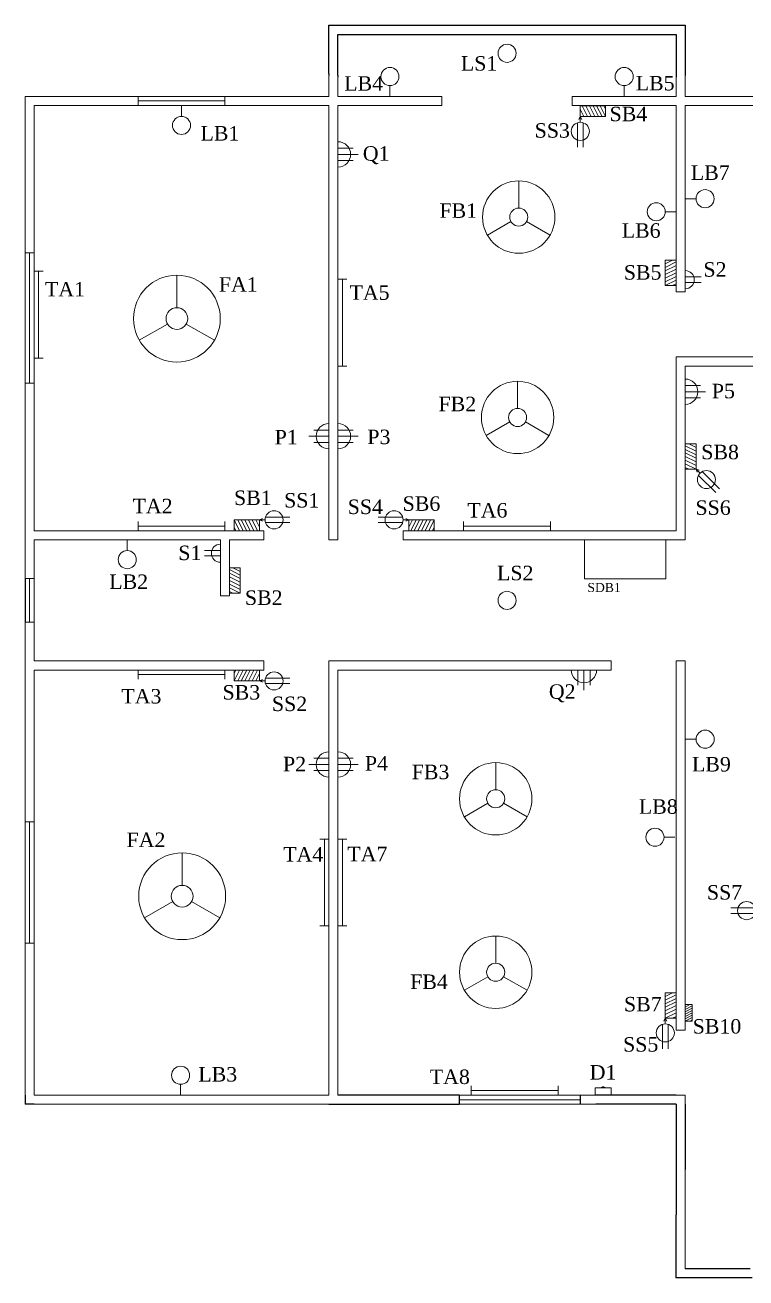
# Model space of a CAD drawing. Header units: inches. Extents: x 59 to 165, y 20 to 92.
# Drawn here: x 58.7 to 98.6, y 20.2 to 89.5 of the extents above; entities that cross this region are included whole.
import ezdxf

# ---------------------------------------------------------------- set-up
doc = ezdxf.new("R2010")
doc.units = ezdxf.units.IN
doc.header["$MEASUREMENT"] = 0
doc.linetypes.add('DASHED2', pattern=[0.375, 0.25, -0.125])
doc.layers.add('FandF', color=3, linetype='Continuous', lineweight=13)
doc.layers.add('name', color=3, linetype='Continuous', lineweight=13)

msp = doc.modelspace()

# ---------------------------------------------------------------- linework, layer by layer
for p, q in [((75.497, 86.756), (75.497, 89.451)), ((75.497, 89.451), (94.697, 89.451)), ((94.697, 89.451), (95.197, 89.451)), ((95.167, 89.451), (95.197, 89.451)), ((95.197, 89.451), (95.197, 86.665)), ((75.997, 86.665), (75.997, 88.93)), ((75.997, 88.93), (94.657, 88.93)), ((94.657, 88.93), (94.697, 88.93)), ((94.697, 88.93), (94.697, 86.574)), ((75.497, 86.756), (75.497, 86.665)), ((75.997, 86.665), (75.997, 86.574)), ((75.997, 86.574), (75.997, 86.574)), ((75.997, 86.574), (75.997, 86.574)), ((58.697, 58.856), (58.697, 56.456)), ((58.697, 30.306), (58.697, 29.806)), ((59.197, 29.806), (58.697, 29.806)), ((75.497, 29.806), (75.997, 29.806)), ((82.697, 30.306), (75.997, 30.306)), ((75.997, 29.806), (82.697, 29.806)), ((82.697, 30.306), (82.697, 29.806)), ((89.397, 30.306), (89.397, 29.806)), ((94.697, 30.306), (90.254, 30.306)), ((94.697, 29.806), (90.254, 29.806)), ((94.697, 29.806), (94.697, 23.691)), ((95.197, 29.806), (95.197, 26.206)), ((94.684, 23.691), (94.684, 20.206)), ((95.197, 20.206), (94.684, 20.206)), ((98.797, 20.706), (95.197, 20.706)), ((98.897, 20.206), (95.197, 20.206))]:
    msp.add_line(p, q)
at = {"linetype": 'Continuous', "lineweight": 13}
for p, q in [((75.497, 85.506), (75.497, 86.665)), ((75.997, 86.574), (75.997, 85.506)), ((94.697, 86.574), (94.697, 85.506)), ((95.197, 85.506), (95.197, 86.665)), ((58.697, 76.856), (58.697, 85.506)), ((58.697, 85.506), (58.697, 85.506)), ((69.747, 85.506), (75.497, 85.506)), ((75.997, 85.506), (81.747, 85.506)), ((88.947, 85.506), (94.697, 85.506)), ((95.197, 85.506), (104.797, 85.506)), ((59.197, 85.006), (59.197, 76.856)), ((94.697, 74.706), (94.697, 74.806)), ((94.697, 71.106), (95.197, 71.106)), ((58.697, 69.656), (58.697, 58.856)), ((59.197, 61.506), (59.197, 69.656)), ((59.197, 61.006), (59.197, 58.856)), ((71.797, 61.506), (71.897, 61.506)), ((71.897, 61.006), (71.797, 61.006)), ((79.697, 61.506), (79.597, 61.506)), ((79.597, 61.506), (79.597, 61.381)), ((79.597, 61.256), (79.597, 61.381)), ((79.597, 61.256), (79.597, 61.131)), ((79.597, 61.131), (79.597, 61.006)), ((79.597, 61.006), (79.697, 61.006)), ((95.197, 61.006), (95.197, 61.506)), ((69.497, 57.906), (69.497, 58.006)), ((69.997, 57.906), (69.497, 57.906)), ((69.997, 58.006), (69.997, 57.906)), ((58.697, 53.606), (58.697, 56.456)), ((59.197, 54.306), (59.197, 55.902)), ((71.797, 54.306), (71.897, 54.306)), ((71.897, 53.806), (71.897, 54.306)), ((90.997, 54.306), (91.097, 54.306)), ((91.097, 54.306), (91.097, 53.806)), ((94.697, 54.306), (94.697, 53.806)), ((58.697, 45.406), (58.697, 53.606)), ((71.897, 53.806), (71.797, 53.806)), ((90.604, 53.806), (90.504, 53.806)), ((95.197, 39.406), (95.197, 53.106)), ((58.697, 38.706), (58.697, 30.306)), ((59.197, 30.306), (59.197, 38.706)), ((95.197, 38.706), (95.197, 34.006)), ((94.697, 33.906), (94.697, 34.006)), ((95.197, 34.006), (95.197, 33.906)), ((95.197, 33.906), (94.697, 33.906)), ((95.197, 30.306), (94.697, 30.306)), ((95.197, 29.806), (95.184, 29.806)), ((95.197, 26.106), (95.197, 26.206)), ((95.197, 21.406), (95.197, 26.106))]:
    msp.add_line(p, q, dxfattribs=at)
at = {"lineweight": 13}
for p, q in [((64.947, 85.506), (58.697, 85.506)), ((64.947, 85.006), (64.947, 85.506)), ((64.947, 85.506), (69.747, 85.506)), ((69.747, 85.256), (64.947, 85.256)), ((69.747, 85.006), (69.747, 85.506)), ((81.747, 85.006), (81.747, 85.506)), ((88.947, 85.381), (88.947, 85.506)), ((88.947, 85.256), (88.947, 85.381)), ((88.947, 85.131), (88.947, 85.256)), ((64.947, 85.006), (59.197, 85.006)), ((69.747, 85.006), (64.947, 85.006)), ((75.497, 85.006), (69.497, 85.006)), ((75.497, 85.006), (75.497, 61.006)), ((81.747, 85.006), (75.997, 85.006)), ((75.997, 85.006), (75.997, 61.006)), ((88.947, 85.006), (88.947, 85.131)), ((94.697, 85.006), (88.947, 85.006)), ((94.697, 74.706), (94.697, 85.006)), ((95.197, 74.706), (95.197, 85.006)), ((95.197, 85.006), (104.297, 85.006)), ((75.997, 81.603), (75.997, 83.003)), ((59.197, 76.856), (58.697, 76.856)), ((58.697, 76.856), (58.697, 69.656)), ((58.947, 69.656), (58.947, 76.856)), ((59.197, 76.856), (59.197, 69.656)), ((94.697, 75.061), (94.697, 76.461)), ((95.197, 75.902), (95.197, 76.402)), ((95.197, 75.902), (95.197, 75.402)), ((95.197, 74.706), (94.697, 74.706)), ((94.697, 61.506), (94.697, 71.106)), ((95.197, 71.106), (94.697, 71.106)), ((104.297, 71.106), (95.197, 71.106)), ((95.197, 61.006), (95.197, 70.606)), ((105.747, 70.606), (95.197, 70.606)), ((59.197, 69.656), (58.697, 69.656)), ((75.497, 69.513), (75.497, 68.513)), ((75.997, 69.513), (75.997, 68.513)), ((75.497, 66.029), (75.497, 67.429)), ((75.997, 66.029), (75.997, 67.429)), ((75.997, 64.696), (75.997, 65.396)), ((59.197, 61.506), (71.897, 61.506)), ((59.197, 61.006), (69.497, 61.006)), ((69.497, 61.006), (69.497, 57.906)), ((69.997, 61.006), (71.897, 61.006)), ((69.997, 61.006), (69.997, 57.906)), ((71.655, 61.506), (70.255, 61.506)), ((71.897, 61.006), (71.897, 61.506)), ((75.497, 61.006), (75.997, 61.006)), ((79.597, 61.506), (94.697, 61.506)), ((79.597, 61.006), (95.197, 61.006)), ((79.914, 61.506), (81.314, 61.506)), ((91.529, 61.506), (92.329, 61.506)), ((69.497, 58.779), (69.497, 59.279)), ((69.997, 59.456), (69.997, 58.056)), ((58.697, 58.856), (59.197, 58.856)), ((58.947, 56.456), (58.947, 58.856)), ((59.197, 58.856), (59.197, 56.456)), ((69.497, 58.779), (69.497, 58.279)), ((58.697, 56.456), (59.197, 56.456)), ((59.197, 56.456), (59.197, 55.902)), ((59.197, 54.306), (71.897, 54.306)), ((75.497, 54.306), (75.497, 30.306)), ((75.497, 54.306), (75.997, 54.306)), ((75.497, 53.606), (75.497, 54.106)), ((75.997, 54.306), (91.097, 54.306)), ((94.697, 54.306), (94.697, 33.906)), ((94.697, 54.306), (95.197, 54.306)), ((95.197, 54.306), (95.197, 53.606)), ((59.197, 53.806), (71.897, 53.806)), ((59.197, 53.806), (59.197, 45.406)), ((75.997, 53.806), (91.097, 53.806)), ((75.997, 53.806), (75.997, 30.306)), ((91.097, 53.806), (91.097, 53.806)), ((94.697, 53.606), (94.697, 53.806)), ((95.197, 53.606), (95.197, 53.106)), ((75.997, 52.025), (75.997, 51.225)), ((59.197, 45.406), (58.697, 45.406)), ((58.697, 45.406), (58.697, 38.706)), ((58.947, 38.706), (58.947, 45.406)), ((59.197, 45.406), (59.197, 38.706)), ((95.197, 39.406), (95.197, 38.706)), ((59.197, 38.706), (58.697, 38.706)), ((59.197, 30.306), (75.497, 30.306)), ((59.197, 29.806), (75.497, 29.806)), ((89.397, 30.306), (82.697, 30.306)), ((82.697, 30.056), (89.397, 30.056)), ((89.397, 29.806), (82.697, 29.806)), ((90.254, 30.306), (89.354, 30.306)), ((90.254, 29.806), (89.354, 29.806)), ((95.197, 20.706), (95.197, 21.406))]:
    msp.add_line(p, q, dxfattribs=at)
at = {"linetype": 'DASHED2', "lineweight": 13}
for p, q in [((58.697, 56.456), (58.697, 58.856)), ((59.197, 56.456), (59.197, 58.856))]:
    msp.add_line(p, q, dxfattribs=at)
at = {"lineweight": 13, "ltscale": 0.7}
msp.add_line((95.197, 30.306), (95.197, 29.806), dxfattribs=at)
at = {"layer": 'FandF', "lineweight": 13}
for p, q in [((78.872, 86.107), (78.872, 85.506)), ((91.822, 86.107), (91.822, 85.506)), ((67.347, 84.406), (67.347, 85.006)), ((89.597, 84.39), (89.397, 84.795)), ((89.797, 84.39), (89.501, 84.99)), ((89.997, 84.39), (89.701, 84.99)), ((90.197, 84.39), (89.901, 84.99)), ((90.397, 84.39), (90.101, 84.99)), ((90.597, 84.39), (90.301, 84.99)), ((90.797, 84.39), (90.501, 84.99)), ((90.797, 84.795), (90.701, 84.99)), ((90.797, 84.99), (90.797, 84.39)), ((89.247, 84.054), (89.247, 82.704)), ((89.397, 84.39), (89.318, 84.227)), ((89.597, 84.39), (89.397, 84.39)), ((89.397, 84.077), (89.397, 84.39)), ((89.397, 84.39), (89.476, 84.227)), ((89.547, 84.054), (89.547, 82.704)), ((89.797, 84.39), (89.597, 84.39)), ((89.997, 84.39), (89.797, 84.39)), ((90.197, 84.39), (89.997, 84.39)), ((90.397, 84.39), (90.197, 84.39)), ((90.597, 84.39), (90.397, 84.39)), ((90.797, 84.39), (90.597, 84.39)), ((75.997, 82.644), (76.836, 82.644)), ((75.997, 82.303), (77.116, 82.303)), ((75.997, 81.962), (76.836, 81.962)), ((95.798, 79.856), (95.197, 79.856)), ((94.096, 79.131), (94.697, 79.131)), ((94.097, 76.261), (94.097, 76.461)), ((94.097, 76.261), (94.503, 76.461)), ((94.697, 76.461), (94.097, 76.461)), ((94.097, 76.061), (94.697, 76.357)), ((94.097, 76.061), (94.097, 76.261)), ((59.447, 75.843), (59.197, 75.843)), ((59.447, 75.843), (59.447, 71.043)), ((59.697, 75.843), (59.447, 75.843)), ((94.097, 75.861), (94.697, 76.157)), ((94.097, 75.861), (94.097, 76.061)), ((94.097, 75.661), (94.697, 75.957)), ((94.097, 75.661), (94.097, 75.861)), ((94.097, 75.461), (94.697, 75.757)), ((94.097, 75.461), (94.097, 75.661)), ((94.097, 75.261), (94.697, 75.557)), ((95.197, 75.527), (96.07, 75.527)), ((75.997, 75.406), (76.247, 75.406)), ((76.247, 75.406), (76.247, 70.606)), ((76.247, 75.406), (76.497, 75.406)), ((94.097, 75.261), (94.097, 75.461)), ((94.097, 75.061), (94.697, 75.357)), ((94.097, 75.061), (94.097, 75.261)), ((94.697, 75.061), (94.097, 75.061)), ((94.503, 75.061), (94.697, 75.157)), ((95.197, 75.227), (96.07, 75.227)), ((59.447, 71.043), (59.197, 71.043)), ((59.697, 71.043), (59.447, 71.043)), ((75.997, 70.606), (76.247, 70.606)), ((76.247, 70.606), (76.497, 70.606)), ((95.197, 69.53), (96.036, 69.53)), ((95.197, 69.189), (96.316, 69.189)), ((95.197, 68.848), (96.036, 68.848)), ((75.497, 66.729), (74.378, 66.729)), ((75.497, 67.07), (74.658, 67.07)), ((75.997, 67.07), (76.836, 67.07)), ((75.997, 66.729), (77.116, 66.729)), ((75.497, 66.388), (74.658, 66.388)), ((75.997, 66.388), (76.836, 66.388)), ((95.797, 66.306), (95.197, 66.306)), ((95.797, 65.906), (95.197, 66.202)), ((95.797, 65.706), (95.197, 66.002)), ((95.797, 65.506), (95.197, 65.802)), ((95.797, 66.106), (95.391, 66.306)), ((95.797, 66.106), (95.797, 66.306)), ((95.797, 65.906), (95.797, 66.106)), ((95.797, 65.706), (95.797, 65.906)), ((95.797, 65.306), (95.197, 65.602)), ((95.797, 65.106), (95.197, 65.402)), ((95.797, 64.906), (95.197, 65.202)), ((95.797, 65.506), (95.797, 65.706)), ((95.797, 65.306), (95.797, 65.506)), ((95.797, 65.106), (95.797, 65.306)), ((95.797, 64.906), (95.797, 65.106)), ((95.391, 64.906), (95.197, 65.002)), ((95.197, 64.906), (95.797, 64.906)), ((96.018, 64.686), (95.797, 64.906)), ((95.797, 64.906), (95.968, 64.847)), ((95.797, 64.906), (95.856, 64.736)), ((95.928, 64.563), (96.883, 63.609)), ((96.14, 64.775), (97.095, 63.821)), ((64.947, 62.006), (64.947, 61.756)), ((69.747, 61.756), (64.947, 61.756)), ((64.947, 61.756), (64.947, 61.506)), ((69.747, 62.006), (69.747, 61.756)), ((69.747, 61.756), (69.747, 61.506)), ((70.255, 62.106), (70.455, 62.106)), ((70.255, 61.506), (70.255, 62.106)), ((70.255, 62.106), (70.551, 61.506)), ((70.255, 61.701), (70.351, 61.506)), ((70.455, 62.106), (70.655, 62.106)), ((70.455, 62.106), (70.751, 61.506)), ((70.655, 62.106), (70.855, 62.106)), ((70.655, 62.106), (70.951, 61.506)), ((70.855, 62.106), (71.055, 62.106)), ((70.855, 62.106), (71.151, 61.506)), ((71.055, 62.106), (71.255, 62.106)), ((71.055, 62.106), (71.351, 61.506)), ((71.255, 62.106), (71.455, 62.106)), ((71.255, 62.106), (71.551, 61.506)), ((71.455, 62.106), (71.655, 62.106)), ((71.455, 62.106), (71.655, 61.701)), ((71.655, 62.106), (71.818, 62.185)), ((71.655, 62.106), (71.655, 61.506)), ((71.967, 62.106), (71.655, 62.106)), ((71.655, 62.106), (71.818, 62.028)), ((71.99, 62.256), (73.341, 62.256)), ((71.99, 61.956), (73.341, 61.956)), ((79.579, 62.256), (78.229, 62.256)), ((79.579, 61.956), (78.229, 61.956)), ((79.602, 62.106), (79.914, 62.106)), ((79.914, 62.106), (79.752, 62.185)), ((79.914, 62.106), (79.752, 62.028)), ((80.114, 62.106), (79.914, 62.106)), ((79.914, 62.106), (79.914, 61.506)), ((80.114, 62.106), (79.914, 61.701)), ((80.314, 62.106), (80.019, 61.506)), ((80.314, 62.106), (80.114, 62.106)), ((80.514, 62.106), (80.219, 61.506)), ((80.514, 62.106), (80.314, 62.106)), ((80.714, 62.106), (80.419, 61.506)), ((80.714, 62.106), (80.514, 62.106)), ((80.914, 62.106), (80.619, 61.506)), ((80.914, 62.106), (80.714, 62.106)), ((81.114, 62.106), (80.819, 61.506)), ((81.114, 62.106), (80.914, 62.106)), ((81.314, 62.106), (81.019, 61.506)), ((81.314, 62.106), (81.114, 62.106)), ((81.314, 61.701), (81.219, 61.506)), ((81.314, 61.506), (81.314, 62.106)), ((82.947, 62.006), (82.947, 61.756)), ((87.747, 61.756), (82.947, 61.756)), ((82.947, 61.756), (82.947, 61.506)), ((87.747, 62.006), (87.747, 61.756)), ((87.747, 61.756), (87.747, 61.506)), ((64.347, 60.406), (64.347, 61.006)), ((69.497, 60.408), (68.624, 60.408)), ((69.497, 60.108), (68.624, 60.108)), ((70.597, 59.456), (69.997, 59.456)), ((70.597, 59.056), (69.997, 59.352)), ((70.597, 58.856), (69.997, 59.152)), ((70.597, 58.656), (69.997, 58.952)), ((70.597, 59.256), (70.191, 59.456)), ((70.597, 59.256), (70.597, 59.456)), ((70.597, 59.056), (70.597, 59.256)), ((70.597, 58.856), (70.597, 59.056)), ((70.597, 58.456), (69.997, 58.752)), ((70.597, 58.256), (69.997, 58.552)), ((70.597, 58.056), (69.997, 58.352)), ((70.597, 58.656), (70.597, 58.856)), ((70.597, 58.456), (70.597, 58.656)), ((70.597, 58.256), (70.597, 58.456)), ((70.597, 58.056), (70.597, 58.256)), ((70.191, 58.056), (69.997, 58.152)), ((69.997, 58.056), (70.597, 58.056)), ((64.947, 53.556), (64.947, 53.806)), ((69.747, 53.556), (64.947, 53.556)), ((64.947, 53.306), (64.947, 53.556)), ((69.747, 53.556), (69.747, 53.806)), ((69.747, 53.306), (69.747, 53.556)), ((70.255, 53.806), (70.255, 53.206)), ((70.255, 53.206), (70.551, 53.806)), ((70.255, 53.612), (70.351, 53.806)), ((70.455, 53.206), (70.751, 53.806)), ((70.655, 53.206), (70.951, 53.806)), ((70.855, 53.206), (71.151, 53.806)), ((71.055, 53.206), (71.351, 53.806)), ((71.255, 53.206), (71.551, 53.806)), ((71.455, 53.206), (71.655, 53.612)), ((71.655, 53.206), (71.655, 53.806)), ((71.99, 53.356), (73.341, 53.356)), ((89.256, 53.806), (89.256, 52.968)), ((89.597, 53.806), (89.597, 52.687)), ((89.938, 53.806), (89.938, 52.968)), ((70.255, 53.206), (70.455, 53.206)), ((70.455, 53.206), (70.655, 53.206)), ((70.655, 53.206), (70.855, 53.206)), ((70.855, 53.206), (71.055, 53.206)), ((71.055, 53.206), (71.255, 53.206)), ((71.255, 53.206), (71.455, 53.206)), ((71.455, 53.206), (71.655, 53.206)), ((71.655, 53.206), (71.818, 53.285)), ((71.967, 53.206), (71.655, 53.206)), ((71.655, 53.206), (71.818, 53.128)), ((71.99, 53.056), (73.341, 53.056)), ((95.8, 49.983), (95.2, 49.983)), ((75.497, 48.584), (74.378, 48.584)), ((75.497, 48.925), (74.658, 48.925)), ((75.997, 48.925), (76.836, 48.925)), ((75.997, 48.584), (77.116, 48.584)), ((75.497, 48.243), (74.658, 48.243)), ((75.997, 48.243), (76.836, 48.243)), ((75.247, 44.461), (74.997, 44.461)), ((75.247, 39.661), (75.247, 44.461)), ((75.497, 44.461), (75.247, 44.461)), ((75.997, 44.461), (76.247, 44.461)), ((76.247, 39.661), (76.247, 44.461)), ((76.247, 44.461), (76.497, 44.461)), ((94.026, 44.563), (94.627, 44.563)), ((99.069, 40.656), (97.719, 40.656)), ((99.069, 40.356), (97.719, 40.356)), ((75.247, 39.661), (74.997, 39.661)), ((75.497, 39.661), (75.247, 39.661)), ((75.997, 39.661), (76.247, 39.661)), ((76.247, 39.661), (76.497, 39.661)), ((94.097, 35.763), (94.097, 35.963)), ((94.097, 35.763), (94.503, 35.963)), ((94.697, 35.963), (94.097, 35.963)), ((94.097, 35.563), (94.697, 35.858)), ((94.097, 35.563), (94.097, 35.763)), ((94.097, 35.363), (94.697, 35.658)), ((94.097, 35.363), (94.097, 35.563)), ((94.097, 35.163), (94.697, 35.458)), ((94.097, 35.163), (94.097, 35.363)), ((94.097, 34.963), (94.697, 35.258)), ((94.097, 34.963), (94.097, 35.163)), ((94.097, 34.763), (94.697, 35.058)), ((94.097, 34.763), (94.097, 34.963)), ((94.097, 34.563), (94.697, 34.858)), ((94.097, 34.563), (94.097, 34.763)), ((94.503, 34.563), (94.697, 34.658)), ((95.197, 35.18), (95.461, 35.31)), ((95.587, 35.31), (95.197, 35.31)), ((95.197, 35.05), (95.587, 35.243)), ((95.197, 34.92), (95.587, 35.113)), ((95.197, 34.79), (95.587, 34.983)), ((95.197, 34.66), (95.587, 34.853)), ((95.197, 34.53), (95.587, 34.723)), ((93.947, 34.227), (93.947, 32.877)), ((94.097, 34.563), (94.018, 34.4)), ((94.697, 34.563), (94.097, 34.563)), ((94.097, 34.25), (94.097, 34.563)), ((94.097, 34.563), (94.176, 34.4)), ((94.247, 34.227), (94.247, 32.877)), ((95.197, 34.4), (95.587, 34.593)), ((95.587, 34.4), (95.197, 34.4)), ((95.461, 34.4), (95.587, 34.463)), ((67.298, 30.907), (67.298, 30.306)), ((83.367, 30.571), (83.367, 30.821)), ((88.167, 30.571), (83.367, 30.571)), ((83.367, 30.321), (83.367, 30.571)), ((88.167, 30.571), (88.167, 30.821)), ((88.167, 30.321), (88.167, 30.571)), ((90.211, 30.306), (90.211, 30.706)), ((90.211, 30.706), (91.111, 30.706)), ((91.111, 30.706), (90.511, 30.706)), ((91.111, 30.706), (91.111, 30.306))]:
    msp.add_line(p, q, dxfattribs=at)
at = {"layer": 'FandF'}
for p, q in [((90.797, 84.99), (89.397, 84.99)), ((85.993, 79.338), (85.993, 80.838)), ((85.56, 78.588), (84.261, 77.838)), ((86.426, 78.588), (87.725, 77.838)), ((67.091, 73.828), (67.091, 75.628)), ((66.572, 72.928), (65.013, 72.028)), ((67.611, 72.928), (69.17, 72.028)), ((85.93, 68.263), (85.93, 69.763)), ((85.497, 67.513), (84.197, 66.763)), ((86.363, 67.513), (87.662, 66.763)), ((84.718, 47.188), (84.718, 48.688)), ((84.285, 46.438), (82.986, 45.688)), ((85.151, 46.438), (86.45, 45.688)), ((67.384, 41.903), (67.384, 43.703)), ((66.864, 41.003), (65.305, 40.103)), ((67.904, 41.003), (69.462, 40.103)), ((84.718, 37.603), (84.718, 39.103)), ((84.285, 36.853), (82.986, 36.103)), ((85.151, 36.853), (86.45, 36.103))]:
    msp.add_line(p, q, dxfattribs=at)
at = {"layer": 'FandF', "lineweight": 13, "ltscale": 0.7}
for p, q in [((89.629, 61.006), (89.629, 58.852)), ((94.129, 58.852), (94.129, 61.006)), ((89.629, 58.852), (94.129, 58.852)), ((95.587, 35.31), (95.587, 34.4))]:
    msp.add_line(p, q, dxfattribs=at)
at = {"layer": 'FandF', "lineweight": 13}
for centre in [(85.347, 87.891), (78.872, 86.607), (91.822, 86.607), (67.347, 83.906), (89.397, 83.577), (96.298, 79.856), (93.596, 79.131), (96.371, 64.332), (72.467, 62.106), (79.102, 62.106), (64.347, 59.906), (85.347, 57.656), (72.467, 53.206), (96.3, 49.983), (93.526, 44.563), (98.592, 40.506), (94.097, 33.75), (67.298, 31.407)]:
    msp.add_circle(centre, 0.5, dxfattribs=at)
at = {"layer": 'FandF'}
for centre, radius in [((85.993, 78.838), 2), ((85.993, 78.838), 0.5), ((67.091, 73.228), 2.4), ((67.091, 73.228), 0.6), ((85.93, 67.763), 2), ((85.93, 67.763), 0.5), ((84.718, 46.688), 2), ((84.718, 46.688), 0.5), ((67.384, 41.303), 2.4), ((67.384, 41.303), 0.6), ((84.718, 37.103), 2), ((84.718, 37.103), 0.5)]:
    msp.add_circle(centre, radius, dxfattribs=at)
at = {"layer": 'FandF', "lineweight": 13}
for centre, radius, start, end in [((75.997, 82.303), 0.7, 270, 90), ((95.197, 75.377), 0.5, 270, 90), ((95.197, 69.189), 0.7, 270, 90), ((75.497, 66.729), 0.7, 90, 270), ((75.997, 66.729), 0.7, 270, 90), ((69.497, 60.258), 0.5, 90, 270), ((89.597, 53.806), 0.7, 180, 0), ((75.497, 48.584), 0.7, 90, 270), ((75.997, 48.584), 0.7, 270, 90), ((90.661, 30.562), 0.208, 43.87846, 136.12154)]:
    msp.add_arc(centre, radius, start, end, dxfattribs=at)
at = {"layer": 'name', "lineweight": 13, "ltscale": 0.7}
msp.add_line((89.397, 84.39), (89.397, 84.99), dxfattribs=at)

# ---------------------------------------------------------------- texts
at = {"layer": 'FandF', "lineweight": 13, "ltscale": 0.7, "insert": (89.787, 58.617), "char_height": 0.5, "width": 2.33412, "attachment_point": 1}
msp.add_mtext('{\\fTimes New Roman|b0|i0|c0|p18;SDB1}', dxfattribs=at)
at = {"layer": 'name', "lineweight": 13, "ltscale": 0.7, "char_height": 0.8, "width": 2.90475, "attachment_point": 1}
for s, insert in [('{\\fTimes New Roman|b0|i0|c0|p18;LS1}', (82.795, 87.733)), ('{\\fTimes New Roman|b0|i0|c0|p18;LB4}', (76.344, 86.625)), ('{\\fTimes New Roman|b0|i0|c0|p18;LB5}', (92.46, 86.641)), ('{\\fTimes New Roman|b0|i0|c0|p18;SB4}', (91.016, 84.937)), ('{\\fTimes New Roman|b0|i0|c0|p18;LB1}', (68.4, 83.869)), ('{\\fTimes New Roman|b0|i0|c0|p18;SS3}', (86.874, 84.028)), ('{\\fTimes New Roman|b0|i0|c0|p18;Q1}', (77.372, 82.756)), ('{\\fTimes New Roman|b0|i0|c0|p18;LB7}', (95.509, 81.695)), ('{\\fTimes New Roman|b0|i0|c0|p18;FB1}', (81.609, 79.598)), ('{\\fTimes New Roman|b0|i0|c0|p18;LB6}', (91.686, 78.497)), ('{\\fTimes New Roman|b0|i0|c0|p18;SB5}', (91.802, 76.181)), ('{\\fTimes New Roman|b0|i0|c0|p18;S2}', (96.204, 76.345)), ('{\\fTimes New Roman|b0|i0|c0|p18;FA1}', (69.413, 75.517)), ('{\\fTimes New Roman|b0|i0|c0|p18;TA1}', (59.799, 75.253)), ('{\\fTimes New Roman|b0|i0|c0|p18;TA5}', (76.637, 75.065)), ('{\\fTimes New Roman|b0|i0|c0|p18;P5}', (96.67, 69.625)), ('{\\fTimes New Roman|b0|i0|c0|p18;FB2}', (81.558, 68.91)), ('{\\fTimes New Roman|b0|i0|c0|p18;P1}', (72.499, 67.077)), ('{\\fTimes New Roman|b0|i0|c0|p18;P3}', (77.623, 67.091)), ('{\\fTimes New Roman|b0|i0|c0|p18;SB8}', (96.084, 66.255)), ('{\\fTimes New Roman|b0|i0|c0|p18;SB1}', (70.251, 63.725)), ('{\\fTimes New Roman|b0|i0|c0|p18;TA2}', (64.641, 63.268)), ('{\\fTimes New Roman|b0|i0|c0|p18;SS1}', (73.022, 63.586)), ('{\\fTimes New Roman|b0|i0|c0|p18;SS4}', (76.536, 63.227)), ('{\\fTimes New Roman|b0|i0|c0|p18;SB6}', (79.574, 63.404)), ('{\\fTimes New Roman|b0|i0|c0|p18;TA6}', (83.153, 63.034)), ('{\\fTimes New Roman|b0|i0|c0|p18;SS6}', (95.765, 63.181)), ('{\\fTimes New Roman|b0|i0|c0|p18;S1}', (67.172, 60.681)), ('{\\fTimes New Roman|b0|i0|c0|p18;LS2}', (84.792, 59.567)), ('{\\fTimes New Roman|b0|i0|c0|p18;LB2}', (63.352, 59.087)), ('{\\fTimes New Roman|b0|i0|c0|p18;SB2}', (70.854, 58.205)), ('{\\fTimes New Roman|b0|i0|c0|p18;TA3}', (64.023, 52.756)), ('{\\fTimes New Roman|b0|i0|c0|p18;SB3}', (69.616, 52.974)), ('{\\fTimes New Roman|b0|i0|c0|p18;Q2}', (87.657, 53.016)), ('{\\fTimes New Roman|b0|i0|c0|p18;SS2}', (72.347, 52.337)), ('{\\fTimes New Roman|b0|i0|c0|p18;P2}', (72.96, 49.009)), ('{\\fTimes New Roman|b0|i0|c0|p18;P4}', (77.488, 49.046)), ('{\\fTimes New Roman|b0|i0|c0|p18;FB3}', (80.076, 48.572)), ('{\\fTimes New Roman|b0|i0|c0|p18;LB9}', (95.571, 48.998)), ('{\\fTimes New Roman|b0|i0|c0|p18;LB8}', (92.635, 46.659)), ('{\\fTimes New Roman|b0|i0|c0|p18;FA2}', (64.309, 44.821)), ('{\\fTimes New Roman|b0|i0|c0|p18;TA4}', (72.97, 44.019)), ('{\\fTimes New Roman|b0|i0|c0|p18;TA7}', (76.515, 44.034)), ('{\\fTimes New Roman|b0|i0|c0|p18;SS7}', (96.399, 41.918)), ('{\\fTimes New Roman|b0|i0|c0|p18;FB4}', (79.99, 36.978)), ('{\\fTimes New Roman|b0|i0|c0|p18;SB7}', (91.813, 35.737)), ('{\\fTimes New Roman|b0|i0|c0|p18;SB10}', (95.61, 34.512)), ('{\\fTimes New Roman|b0|i0|c0|p18;SS5}', (91.763, 33.514)), ('{\\fTimes New Roman|b0|i0|c0|p18;LB3}', (68.278, 31.861)), ('{\\fTimes New Roman|b0|i0|c0|p18;D1}', (89.916, 31.97)), ('{\\fTimes New Roman|b0|i0|c0|p18;TA8}', (81.074, 31.724))]:
    msp.add_mtext(s, dxfattribs=dict(at, insert=insert))

doc.saveas('drawing.dxf')
